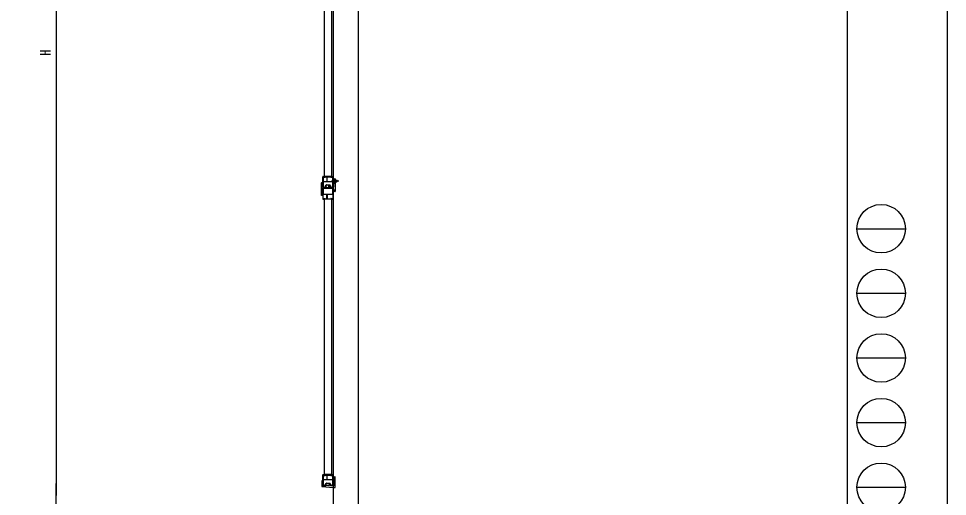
# Model space of a CAD drawing. Units: millimetres, scale not verified. Extents: x -4205 to 4205, y -2970 to 2970.
# Drawn here: x 1333 to 4205, y -1478 to 0 of the extents above; entities that cross this region are included whole.
import ezdxf
from ezdxf.enums import TextEntityAlignment as Align

# ---------------------------------------------------------------- set-up
doc = ezdxf.new("R2010")
doc.units = ezdxf.units.MM
doc.header["$LTSCALE"] = 12
for name, color, linetype in [('0-4_YKK_A1', 4, 'Continuous'), ('0-5_YKK_D', 6, 'Continuous'), ('0-6_YKK_ZWAK', 7, 'Continuous')]:
    doc.layers.add(name, color=color, linetype=linetype)
doc.styles.add('ＭＳ ゴシック', font='')
doc.styles.get('ＭＳ ゴシック').set_extended_font_data('MS Gothic')

msp = doc.modelspace()

# ---------------------------------------------------------------- linework, layer by layer
at = {"layer": '0-4_YKK_A1'}
for p, q in [((2306.02, 1320), (2306.02, -1525)), ((2384.02, -1525), (2384.02, 1317)), ((2277.71, 363.5), (2277.71, -488.5)), ((2300.71, 363.5), (2300.71, -488.5)), ((2274.02, -521.5), (2274.02, -489.5)), ((2274.82, -489.8), (2274.82, -503.5)), ((2274.82, -504.9), (2274.82, -521.4)), ((2275.02, -488.5), (2279.52, -488.5)), ((2279.52, -489.5), (2275.12, -489.5)), ((2275.12, -503.8), (2304.92, -503.8)), ((2304.92, -504.6), (2275.12, -504.6)), ((2279.82, -489.5), (2275.77, -489.5)), ((2275.77, -490.7), (2280.72, -490.7)), ((2280.12, -489), (2280.12, -489.2)), ((2299.42, -488.5), (2280.62, -488.5)), ((2281.02, -490.4), (2281.02, -490)), ((2281.32, -489.7), (2286.22, -489.7)), ((2282.54, -518.81), (2283.82, -515.35)), ((2284.55, -515.7), (2283.34, -518.95)), ((2284.76, -514.7), (2295.28, -514.7)), ((2295.21, -515.5), (2284.83, -515.5)), ((2286.52, -490), (2286.52, -503)), ((2287.52, -503), (2287.52, -490)), ((2287.82, -489.7), (2298.72, -489.7)), ((2296.7, -518.95), (2295.49, -515.7)), ((2296.22, -515.35), (2297.5, -518.81)), ((2299.02, -490), (2299.02, -490.4)), ((2299.32, -490.7), (2304.27, -490.7)), ((2299.92, -489.2), (2299.92, -489)), ((2304.27, -489.5), (2300.22, -489.5)), ((2300.52, -488.5), (2305.02, -488.5)), ((2304.92, -489.5), (2300.52, -489.5)), ((2300.71, -502.5), (2323.71, -502.5)), ((2305.22, -503.5), (2305.22, -489.8)), ((2305.22, -521.4), (2305.22, -504.9)), ((2306.02, -489.5), (2306.02, -521.5)), ((2308.2, -496.6), (2308.71, -496.6)), ((2308.71, -496.6), (2308.71, -508.4)), ((2308.71, -500.65), (2318.4, -500.65)), ((2308.71, -504.35), (2318.4, -504.35)), ((2308.71, -505), (2317.01, -505)), ((2318.71, -500.8), (2317.01, -500)), ((2318.71, -504.2), (2317.01, -505)), ((2318.71, -500.8), (2318.71, -504.2)), ((2274.02, -526), (2274.02, -558)), ((2274.82, -526.1), (2274.82, -542.6)), ((2274.82, -557.7), (2274.82, -544)), ((2283.02, -522.5), (2275.02, -522.5)), ((2305.02, -525), (2275.02, -525)), ((2275.12, -521.7), (2282.02, -521.7)), ((2304.92, -525.8), (2275.12, -525.8)), ((2275.12, -542.9), (2304.92, -542.9)), ((2275.12, -543.7), (2304.92, -543.7)), ((2282.52, -521.2), (2282.52, -518.91)), ((2283.32, -519.05), (2283.32, -520.56)), ((2283.77, -520.82), (2284.25, -520.54)), ((2284.75, -520.99), (2283.78, -522.14)), ((2284.4, -520.5), (2284.52, -520.5)), ((2286.52, -557.5), (2286.52, -544.5)), ((2287.52, -544.5), (2287.52, -557.5)), ((2296.25, -522.14), (2295.29, -520.99)), ((2295.52, -520.5), (2295.64, -520.5)), ((2295.79, -520.54), (2296.27, -520.82)), ((2296.72, -520.56), (2296.72, -519.05)), ((2305.02, -522.5), (2297.02, -522.5)), ((2297.52, -518.91), (2297.52, -521.2)), ((2298.02, -521.7), (2304.92, -521.7)), ((2305.22, -542.6), (2305.22, -526.1)), ((2305.22, -544), (2305.22, -557.7)), ((2306.02, -558), (2306.02, -526)), ((2275.02, -559), (2279.52, -559)), ((2279.52, -558), (2275.12, -558)), ((2275.77, -556.8), (2280.72, -556.8)), ((2279.82, -558), (2275.77, -558)), ((2277.71, -559), (2277.71, -1411)), ((2280.12, -558.5), (2280.12, -558.3)), ((2299.42, -559), (2280.62, -559)), ((2281.02, -557.1), (2281.02, -557.5)), ((2281.32, -557.8), (2286.22, -557.8)), ((2287.82, -557.8), (2298.72, -557.8)), ((2299.02, -557.5), (2299.02, -557.1)), ((2299.32, -556.8), (2304.27, -556.8)), ((2299.92, -558.3), (2299.92, -558.5)), ((2304.27, -558), (2300.22, -558)), ((2304.92, -558), (2300.52, -558)), ((2300.52, -559), (2305.02, -559)), ((2300.71, -559), (2300.71, -1411)), ((2270.52, -1430.3), (2270.52, -1447.07)), ((2271.9, -1430), (2270.82, -1430)), ((2273.43, -1431.41), (2272.11, -1430.09)), ((2273.52, -1444), (2273.52, -1431.62)), ((2274.02, -1444), (2274.02, -1412)), ((2274.82, -1412.3), (2274.82, -1426)), ((2274.82, -1427.4), (2274.82, -1443.9)), ((2275.02, -1411), (2279.52, -1411)), ((2279.52, -1412), (2275.12, -1412)), ((2275.12, -1426.3), (2304.92, -1426.3)), ((2304.92, -1427.1), (2275.12, -1427.1)), ((2279.82, -1412), (2275.77, -1412)), ((2275.77, -1413.2), (2280.72, -1413.2)), ((2280.12, -1411.5), (2280.12, -1411.7)), ((2299.42, -1411), (2280.62, -1411)), ((2281.02, -1412.9), (2281.02, -1412.5)), ((2281.32, -1412.2), (2286.22, -1412.2)), ((2286.52, -1412.5), (2286.52, -1425.5)), ((2287.52, -1425.5), (2287.52, -1412.5)), ((2287.82, -1412.2), (2298.72, -1412.2)), ((2299.02, -1412.5), (2299.02, -1412.9)), ((2299.32, -1413.2), (2304.27, -1413.2)), ((2299.92, -1411.7), (2299.92, -1411.5)), ((2304.27, -1412), (2300.22, -1412)), ((2300.52, -1411), (2305.02, -1411)), ((2304.92, -1412), (2300.52, -1412)), ((2305.22, -1426), (2305.22, -1412.3)), ((2305.22, -1443.9), (2305.22, -1427.4)), ((2306.02, -1412), (2306.02, -1444)), ((2308.52, -1433.52), (2308.52, -1442.5)), ((2309.43, -1432.49), (2308.61, -1433.31)), ((2309.52, -1418.3), (2309.52, -1432.28)), ((2312.22, -1418), (2309.82, -1418)), ((2312.52, -1449.93), (2312.52, -1418.3)), ((2292.82, -1445), (2274.52, -1445)), ((2283.02, -1445), (2275.02, -1445)), ((2275.12, -1444.2), (2282.02, -1444.2)), ((2282.52, -1443.7), (2282.52, -1441.41)), ((2282.54, -1441.31), (2283.82, -1437.85)), ((2283.32, -1441.55), (2283.32, -1443.06)), ((2284.55, -1438.2), (2283.34, -1441.45)), ((2283.77, -1443.32), (2284.25, -1443.04)), ((2284.75, -1443.49), (2283.78, -1444.64)), ((2284.4, -1443), (2284.52, -1443)), ((2284.76, -1437.2), (2295.28, -1437.2)), ((2295.21, -1438), (2284.83, -1438)), ((2293.12, -1438.8), (2293.12, -1444.7)), ((2294, -1438.5), (2293.42, -1438.5)), ((2295.03, -1439.41), (2294.21, -1438.59)), ((2295.12, -1444.7), (2295.12, -1439.62)), ((2296.25, -1444.64), (2295.29, -1443.49)), ((2306.02, -1445), (2295.42, -1445)), ((2296.7, -1441.45), (2295.49, -1438.2)), ((2295.52, -1443), (2295.64, -1443)), ((2295.79, -1443.04), (2296.27, -1443.32)), ((2296.22, -1437.85), (2297.5, -1441.31)), ((2296.72, -1443.06), (2296.72, -1441.55)), ((2305.02, -1445), (2297.02, -1445)), ((2297.52, -1441.41), (2297.52, -1443.7)), ((2298.02, -1444.2), (2304.92, -1444.2))]:
    msp.add_line(p, q, dxfattribs=at)
at = {"layer": '0-4_YKK_A1', "color": 7}
for p, q in [((2269.71, -547.2), (2269.71, -507.8)), ((2270.01, -507.5), (2271.09, -507.5)), ((2271.3, -507.59), (2272.63, -508.91)), ((2272.71, -509.12), (2272.71, -521.5)), ((2292.41, -522.2), (2292.41, -516.3)), ((2292.71, -516), (2293.29, -516)), ((2293.5, -516.09), (2294.33, -516.91)), ((2307.71, -520), (2307.71, -511.02)), ((2307.8, -510.81), (2308.63, -509.99)), ((2308.71, -509.78), (2308.71, -495.8)), ((2309.01, -495.5), (2311.41, -495.5)), ((2311.71, -495.8), (2311.71, -535)), ((2272.71, -526), (2272.71, -547.2)), ((2273.71, -522.5), (2292.11, -522.5)), ((2305.41, -525), (2273.71, -525)), ((2294.41, -517.12), (2294.41, -522.2)), ((2294.71, -522.5), (2305.21, -522.5)), ((2305.71, -529.2), (2305.71, -525.3)), ((2308.81, -535), (2308.81, -529.8)), ((2311.41, -535.3), (2309.11, -535.3)), ((2272.41, -547.5), (2270.01, -547.5))]:
    msp.add_line(p, q, dxfattribs=at)
at = {"layer": '0-4_YKK_A1'}
for points in [[(2306.1, -500), (2308.88, -501.36), (2309.49, -502.5)], [(2306.1, -505), (2308.88, -503.65), (2309.49, -502.5)], [(2308.2, -496.6), (2308.2, -508.4), (2308.71, -508.4)], [(2308.71, -500), (2317.01, -500), (2317.01, -505)], [(2271.45, -1448.07), (2306.02, -1450.54), (2311.45, -1450.92)]]:
    msp.add_lwpolyline(points, dxfattribs=at)
msp.add_lwpolyline([(2272.71, -546.5), (2274.21, -546.5), (2274.21, -531.5), (2272.71, -531.5)], close=True, dxfattribs=at)
at = {"layer": '0-4_YKK_A1', "color": 7}
msp.add_lwpolyline([(2308.51, -529.5), (2306.02, -529.5), (2306.01, -529.5)], dxfattribs=at)
for centre, radius, start, end in [((2270.01, -507.8), 0.3, 90, 180), ((2271.09, -507.8), 0.3, 45, 90), ((2272.41, -509.12), 0.3, 0, 45), ((2292.71, -516.3), 0.3, 90, 180), ((2293.29, -516.3), 0.3, 45, 90), ((2294.11, -517.12), 0.3, 360, 45), ((2308.01, -511.02), 0.3, 135, 180), ((2308.41, -509.78), 0.3, 315, 360), ((2309.01, -495.8), 0.3, 90, 180), ((2311.41, -495.8), 0.3, 0, 90), ((2273.71, -521.5), 1, 180, 270), ((2273.71, -526), 1, 90, 180), ((2292.11, -522.2), 0.3, 270, 0), ((2294.71, -522.2), 0.3, 180, 270), ((2305.21, -520), 2.5, 270, 288.81861), ((2305.41, -525.3), 0.3, 0, 90), ((2306.01, -529.2), 0.3, 180, 270), ((2305.21, -520), 2.5, 288.81861, 0), ((2308.51, -529.8), 0.3, 360, 90), ((2309.11, -535), 0.3, 180, 270), ((2311.41, -535), 0.3, 270, 0), ((2270.01, -547.2), 0.3, 180, 270), ((2272.41, -547.2), 0.3, 270, 0)]:
    msp.add_arc(centre, radius, start, end, dxfattribs=at)
at = {"layer": '0-4_YKK_A1'}
for centre, radius, start, end in [((2275.02, -489.5), 1, 90, 180), ((2275.12, -489.8), 0.3, 90, 180), ((2275.12, -503.5), 0.3, 180, 270), ((2275.12, -504.9), 0.3, 90, 180), ((2275.77, -490.1), 0.6, 90, 270), ((2279.52, -489), 0.5, 270, 90), ((2279.82, -489.2), 0.3, 270, 0), ((2280.62, -489), 0.5, 90, 180), ((2280.72, -490.4), 0.3, 270, 0), ((2281.32, -490), 0.3, 90, 180), ((2284.76, -515.7), 1, 90, 159.62356), ((2284.83, -515.8), 0.3, 90, 159.62356), ((2286.22, -490), 0.3, 0, 90), ((2287.02, -503), 0.5, 180, 0), ((2287.82, -490), 0.3, 90, 180), ((2295.21, -515.8), 0.3, 20.37644, 90), ((2295.28, -515.7), 1, 20.37644, 90), ((2298.72, -490), 0.3, 0, 90), ((2299.32, -490.4), 0.3, 180, 270), ((2299.42, -489), 0.5, 0, 90), ((2300.22, -489.2), 0.3, 180, 270), ((2300.52, -489), 0.5, 90, 270), ((2304.27, -490.1), 0.6, 270, 90), ((2304.92, -489.8), 0.3, 0, 90), ((2304.92, -503.5), 0.3, 270, 0), ((2304.92, -504.9), 0.3, 0, 90), ((2305.02, -489.5), 1, 360, 90), ((2313.95, -502.5), 8.23, 134.2189, 225.7811), ((2275.02, -521.5), 1, 180, 270), ((2275.02, -526), 1, 90, 180), ((2275.12, -521.4), 0.3, 180, 270), ((2275.12, -526.1), 0.3, 90, 180), ((2275.12, -542.6), 0.3, 180, 270), ((2275.12, -544), 0.3, 90, 180), ((2282.02, -521.2), 0.5, 270, 0), ((2282.82, -518.91), 0.3, 159.62356, 180), ((2283.02, -521.5), 1, 270, 320), ((2283.62, -519.05), 0.3, 159.62356, 180), ((2283.62, -520.56), 0.3, 180, 300), ((2284.4, -520.8), 0.3, 90, 120), ((2284.52, -520.8), 0.3, 319.93815, 90), ((2287.02, -544.5), 0.5, 0, 180), ((2295.52, -520.8), 0.3, 90, 220.06185), ((2295.64, -520.8), 0.3, 60, 90), ((2297.02, -521.5), 1, 220, 270), ((2296.42, -520.56), 0.3, 240, 0), ((2296.42, -519.05), 0.3, 0, 20.37644), ((2297.22, -518.91), 0.3, 0, 20.37644), ((2298.02, -521.2), 0.5, 180, 270), ((2304.92, -521.4), 0.3, 270, 0), ((2304.92, -526.1), 0.3, 0, 90), ((2304.92, -542.6), 0.3, 270, 0), ((2304.92, -544), 0.3, 360, 90), ((2305.02, -521.5), 1, 270, 0), ((2305.02, -526), 1, 0, 90), ((2275.02, -558), 1, 180, 270), ((2275.12, -557.7), 0.3, 180, 270), ((2275.77, -557.4), 0.6, 90, 270), ((2279.52, -558.5), 0.5, 270, 90), ((2279.82, -558.3), 0.3, 0, 90), ((2280.62, -558.5), 0.5, 180, 270), ((2280.72, -557.1), 0.3, 0, 90), ((2281.32, -557.5), 0.3, 180, 270), ((2286.22, -557.5), 0.3, 270, 0), ((2287.82, -557.5), 0.3, 180, 270), ((2298.72, -557.5), 0.3, 270, 0), ((2299.32, -557.1), 0.3, 90, 180), ((2299.42, -558.5), 0.5, 270, 0), ((2300.22, -558.3), 0.3, 90, 180), ((2300.52, -558.5), 0.5, 90, 270), ((2304.27, -557.4), 0.6, 270, 90), ((2304.92, -557.7), 0.3, 270, 0), ((2305.02, -558), 1, 270, 0), ((2270.82, -1430.3), 0.3, 90, 180), ((2271.9, -1430.3), 0.3, 45, 90), ((2273.22, -1431.62), 0.3, 0, 45), ((2275.02, -1412), 1, 90, 180), ((2275.12, -1412.3), 0.3, 90, 180), ((2275.12, -1426), 0.3, 180, 270), ((2275.12, -1427.4), 0.3, 90, 180), ((2275.77, -1412.6), 0.6, 90, 270), ((2279.52, -1411.5), 0.5, 270, 90), ((2279.82, -1411.7), 0.3, 270, 0), ((2280.62, -1411.5), 0.5, 90, 180), ((2280.72, -1412.9), 0.3, 270, 0), ((2281.32, -1412.5), 0.3, 90, 180), ((2286.22, -1412.5), 0.3, 0, 90), ((2287.02, -1425.5), 0.5, 180, 0), ((2287.82, -1412.5), 0.3, 90, 180), ((2298.72, -1412.5), 0.3, 0, 90), ((2299.32, -1412.9), 0.3, 180, 270), ((2299.42, -1411.5), 0.5, 0, 90), ((2300.22, -1411.7), 0.3, 180, 270), ((2300.52, -1411.5), 0.5, 90, 270), ((2304.27, -1412.6), 0.6, 270, 90), ((2304.92, -1412.3), 0.3, 0, 90), ((2304.92, -1426), 0.3, 270, 0), ((2304.92, -1427.4), 0.3, 0, 90), ((2305.02, -1412), 1, 360, 90), ((2308.82, -1433.52), 0.3, 135, 180), ((2309.22, -1432.28), 0.3, 315, 0), ((2309.82, -1418.3), 0.3, 90, 180), ((2312.22, -1418.3), 0.3, 0, 90), ((2271.52, -1447.07), 1, 180, 265.91438), ((2274.52, -1444), 1, 180, 270), ((2275.02, -1444), 1, 180, 270), ((2275.12, -1443.9), 0.3, 180, 270), ((2282.02, -1443.7), 0.5, 270, 0), ((2282.82, -1441.41), 0.3, 159.62356, 180), ((2283.02, -1444), 1, 270, 320), ((2283.62, -1441.55), 0.3, 159.62356, 180), ((2283.62, -1443.06), 0.3, 180, 300), ((2284.76, -1438.2), 1, 90, 159.62356), ((2284.4, -1443.3), 0.3, 90, 120), ((2284.52, -1443.3), 0.3, 319.93815, 90), ((2284.83, -1438.3), 0.3, 90, 159.62356), ((2292.82, -1444.7), 0.3, 270, 0), ((2293.42, -1438.8), 0.3, 90, 180), ((2294, -1438.8), 0.3, 45, 90), ((2294.82, -1439.62), 0.3, 0, 45), ((2295.42, -1444.7), 0.3, 180, 270), ((2295.21, -1438.3), 0.3, 20.37644, 90), ((2295.52, -1443.3), 0.3, 90, 220.06185), ((2295.28, -1438.2), 1, 20.37644, 90), ((2295.64, -1443.3), 0.3, 60, 90), ((2297.02, -1444), 1, 220, 270), ((2296.42, -1443.06), 0.3, 240, 0), ((2296.42, -1441.55), 0.3, 0, 20.37644), ((2297.22, -1441.41), 0.3, 360, 20.37644), ((2298.02, -1443.7), 0.5, 180, 270), ((2304.92, -1443.9), 0.3, 270, 0), ((2305.02, -1444), 1, 270, 0), ((2306.02, -1442.5), 2.5, 270, 0), ((2311.52, -1449.93), 1, 265.91438, 0)]:
    msp.add_arc(centre, radius, start, end, dxfattribs=at)
at = {"layer": '0-5_YKK_D'}
for p, q in [((1449.82, 1270), (1449.82, -1475)), ((1449.82, -1525), (1449.82, -1438.4))]:
    msp.add_line(p, q, dxfattribs=at)
at = {"layer": '0-6_YKK_ZWAK'}
for p, q in [((3895.02, 2775), (3895.02, -2525)), ((3925.02, -650), (4075.02, -650)), ((3925.02, -850), (4075.02, -850)), ((3925.02, -1050), (4075.02, -1050)), ((3925.02, -1250), (4075.02, -1250)), ((3925.02, -1450), (4075.02, -1450))]:
    msp.add_line(p, q, dxfattribs=at)
msp.add_lwpolyline([(-4205, -2970), (4205, -2970), (4205, 2970), (-4205, 2970)], close=True, dxfattribs=at)
for centre in [(4000.02, -650), (4000.02, -850), (4000.02, -1050), (4000.02, -1250), (4000.02, -1450)]:
    msp.add_circle(centre, 75, dxfattribs=at)

# ---------------------------------------------------------------- texts
at = {"layer": '0-5_YKK_D', "style": 'ＭＳ ゴシック', "width": 0.8}
msp.add_text('H', height=32.99, rotation=90, dxfattribs=at).set_placement((1442.82, -114.5), align=Align.BOTTOM_LEFT)

doc.saveas('drawing.dxf')
